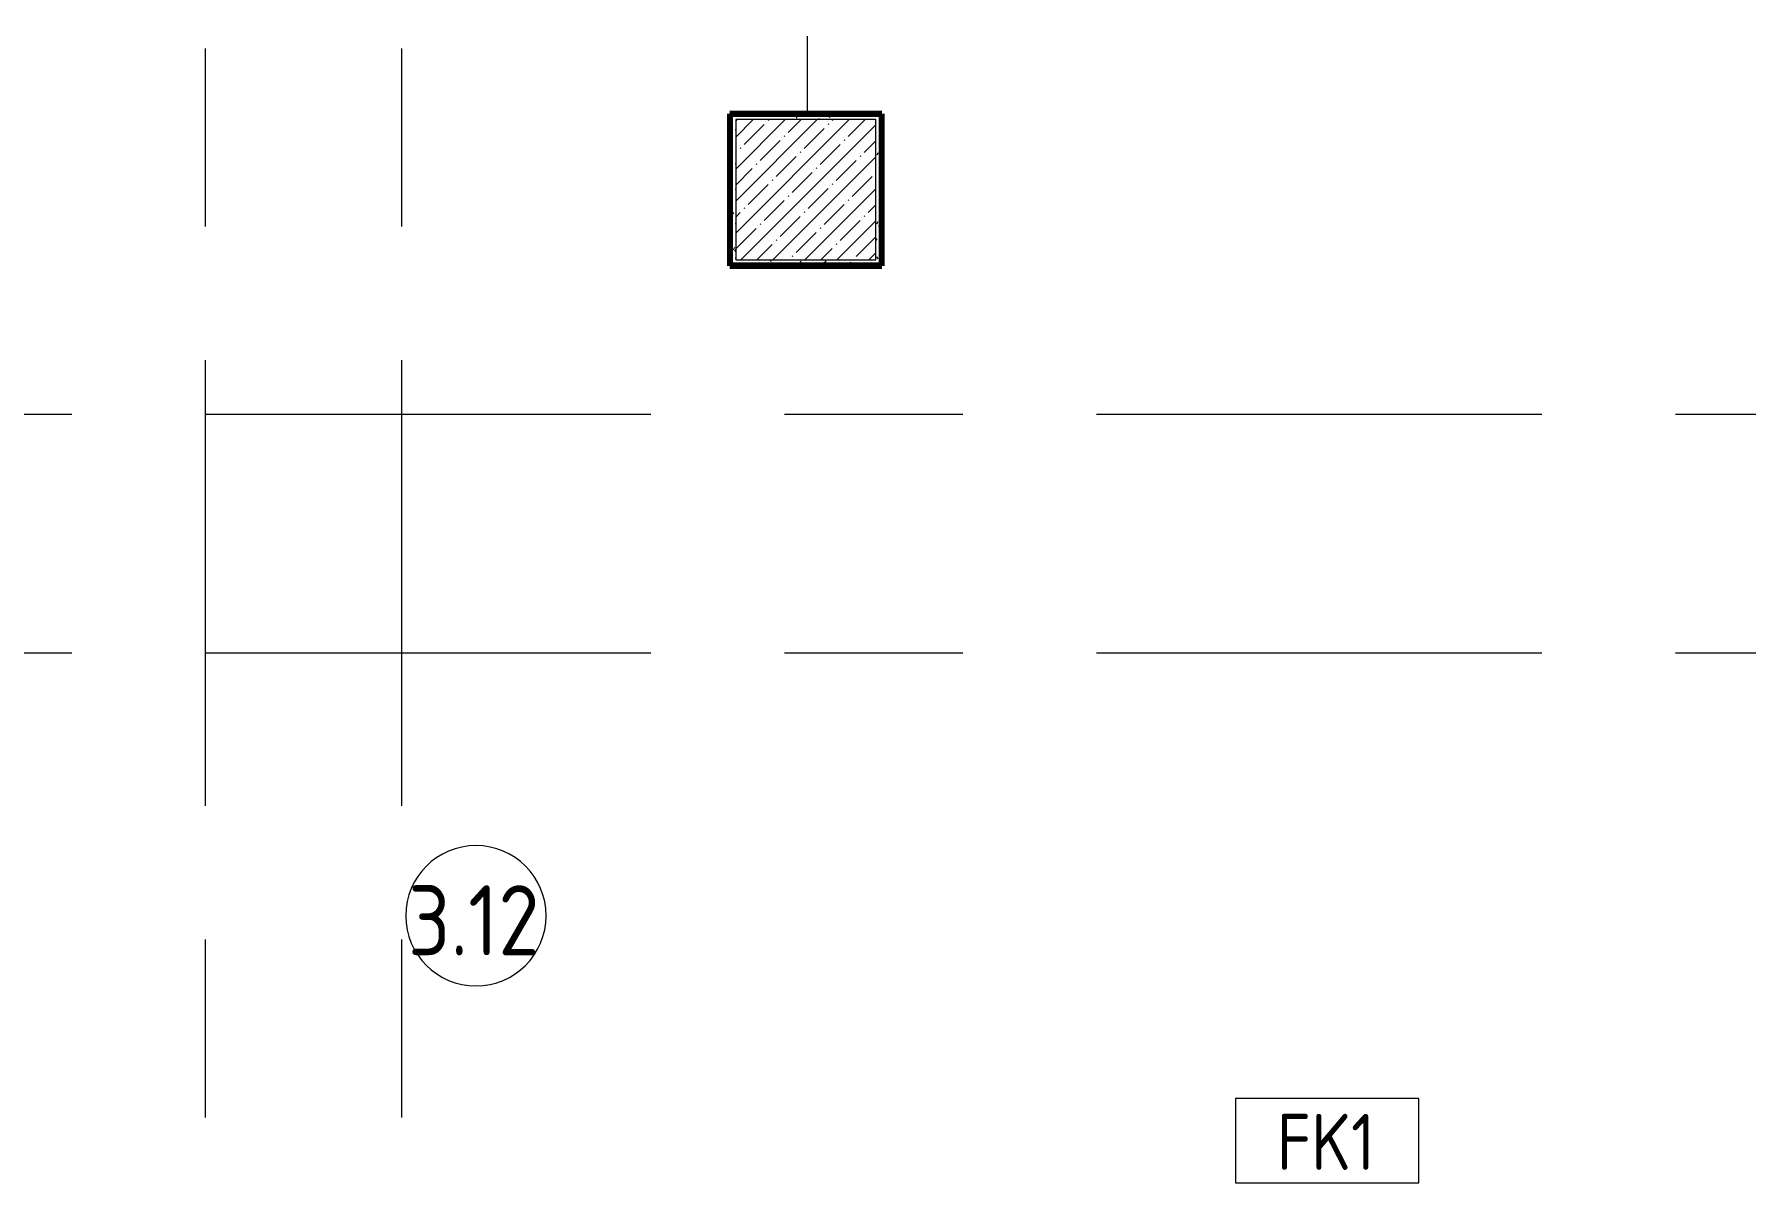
# Model space of a CAD drawing. Header units: millimetres. Extents: x 35524 to 235479, y -8553 to 29000.
# Drawn here: x 74250 to 80350, y 19404 to 23504 of the extents above; entities that cross this region are included whole.
import ezdxf

# ---------------------------------------------------------------- set-up
doc = ezdxf.new("R2010")
doc.units = ezdxf.units.MM
doc.linetypes.add('Осевая', pattern=[3175, 635, -476.25, 1587.5, -476.25])
for name, color, linetype, lineweight in [('A-AREA-IDEN', 7, 'Continuous', 9), ('A-WALL-IDEN', 7, 'Continuous', 9), ('I-WALL', 7, 'Continuous', 9), ('S-COLS', 7, 'Continuous', 9), ('Оси-2', 7, 'Осевая', 9)]:
    doc.layers.add(name, color=color, linetype=linetype, lineweight=lineweight)
doc.layers.add('I-WALL-4', color=7, linetype='Continuous', lineweight=9, true_color=0xc0c0c0)
doc.layers.add('I-WALL-8', color=7, linetype='Continuous', lineweight=80, true_color=0xff80c0)
doc.styles.add('GOST Common_1', font='GOST_Common.ttf', dxfattribs={"width": 0.9, "height": 250})
doc.styles.add('GOST Common_2', font='GOST_Common.ttf', dxfattribs={"width": 0.9, "height": 200})
pattern_1 = [(0, (0, 0), (121.92, 30.48), [10.058, -81.382, 10.058, -81.382, -487.68]), (0, (0, 0), (121.92, 30.48), [-182.88, 10.058, -172.822, 10.058, -81.382, -213.36]), (0, (0, 0), (121.92, 30.48), [-457.2, 10.058, -50.902, 10.058, -142.342]), (120, (45.72, 15.24), (-87.356454, 90.345817), [10.058, -81.382, 10.058, -81.382, -487.68]), (120, (45.72, 15.24), (-87.356454, 90.345817), [-182.88, 10.058, -172.822, 10.058, -81.382, -213.36]), (120, (45.72, 15.24), (-87.356454, 90.345817), [-457.2, 10.058, -50.902, 10.058, -142.342]), (240, (60.96, 76.2), (-34.563546, -120.825817), [10.058, -81.382, 10.058, -81.382, -487.68]), (240, (60.96, 76.2), (-34.563546, -120.825817), [-182.88, 10.058, -172.822, 10.058, -81.382, -213.36]), (240, (60.96, 76.2), (-34.563546, -120.825817), [-457.2, 10.058, -50.902, 10.058, -142.342])]

# ---------------------------------------------------------------- blocks, each defined once
blk = doc.blocks.new('BSC_Колонна _Прямоугольная - 500х500-V25-План отделки стен 3 этажа в осях 12-23')
at = {"layer": 'S-COLS'}
h = blk.add_hatch(dxfattribs=at)
h.set_pattern_fill('FP_30', color=256, style=0, pattern_type=2)
h.set_pattern_definition([(45, (-77000, -22950), (-57.02463, 57.02463), []), (45, (-76942.975, -22950), (-57.02463, 57.02463), [100.806, -20.161, 3.353, -16.808])])
h.paths.add_polyline_path([(-250, -250), (250, -250), (250, 250), (-250, 250)])
for p, q in [((250, 250), (-250, 250)), ((-250, 250), (-250, -250)), ((250, -250), (250, 250)), ((-250, -250), (250, -250))]:
    blk.add_line(p, q, dxfattribs=at)
blk = doc.blocks.new('Марка_Помещения - Номер-25198446-План отделки стен 3 этажа в осях 12-23')
at = {"layer": 'A-AREA-IDEN'}
for start, end in [(360, 180), (180, 360)]:
    blk.add_arc((0, 0), 2.5, start, end, dxfattribs=at)
blk = doc.blocks.new('М_стена_0001 - Типоразмер_без рамки-25382661-План отделки стен 3 этажа в осях 12-23')
at = {"layer": 'A-WALL-IDEN'}
for p, q in [((3.258, 1.523), (-3.273, 1.523)), ((-3.273, 1.523), (-3.273, -1.477)), ((3.258, -1.477), (3.258, 1.523)), ((-3.273, -1.477), (3.258, -1.477))]:
    blk.add_line(p, q, dxfattribs=at)

msp = doc.modelspace()

# ---------------------------------------------------------------- hatches: boundary and pattern name
at = {"layer": 'I-WALL'}
h = msp.add_hatch(dxfattribs=at)
h.set_pattern_fill('FP_71', color=256, style=0, pattern_type=2)
h.set_pattern_definition(pattern_1)
h.paths.add_polyline_path([(76750, 23200), (77270, 23200), (77270, 23220), (76730, 23220), (76730, 23200)])
h = msp.add_hatch(dxfattribs=at)
h.set_pattern_fill('FP_71', color=256, style=0, pattern_type=2)
h.set_pattern_definition(pattern_1)
h.paths.add_polyline_path([(76750, 22680), (76750, 23200), (76730, 23200), (76730, 22680)])
h = msp.add_hatch(dxfattribs=at)
h.set_pattern_fill('FP_71', color=256, style=0, pattern_type=2)
h.set_pattern_definition(pattern_1)
h.paths.add_polyline_path([(77250, 22700), (77270, 22700), (77270, 23200), (77250, 23200)])
h = msp.add_hatch(dxfattribs=at)
h.set_pattern_fill('FP_71', color=256, style=0, pattern_type=2)
h.set_pattern_definition(pattern_1)
h.paths.add_polyline_path([(77270, 22680), (77270, 22700), (76750, 22700), (76750, 22680), (77250, 22680)])

# ---------------------------------------------------------------- linework, layer by layer
at = {"layer": 'A-WALL-IDEN'}
msp.add_line((77006.2, 23220.5), (77006.2, 23497.2), dxfattribs=at)
at = {"layer": 'I-WALL-4'}
msp.add_line((76730, 22680), (76730, 22680), dxfattribs=at)
at = {"layer": 'I-WALL-8'}
for p, q in [((77271, 23221), (76729, 23221)), ((76729, 23221), (76729, 22679)), ((76730, 23220), (77270, 23220)), ((76730, 22680), (76730, 23220)), ((77270, 23220), (77270, 22680)), ((77271, 22679), (77271, 23221)), ((76729, 22679), (77271, 22679)), ((77270, 22680), (76730, 22680))]:
    msp.add_line(p, q, dxfattribs=at)
at = {"layer": 'Оси-2'}
for p, q in [((75560, 593.7), (75560, 25078.1)), ((74860, 593.7), (74860, 24898.1)), ((38824.4, 22150), (82060, 22150)), ((38824.4, 21300), (82060, 21300))]:
    msp.add_line(p, q, dxfattribs=at)

# ---------------------------------------------------------------- block references
at = {"layer": 'A-AREA-IDEN', "xscale": 99.99999999999993, "yscale": 99.99999999999993, "zscale": 99.99999999999993}
msp.add_blockref('Марка_Помещения - Номер-25198446-План отделки стен 3 этажа в осях 12-23', (75824.3, 20362.9), dxfattribs=at)
at = {"layer": 'A-WALL-IDEN', "xscale": 99.99999999999993, "yscale": 99.99999999999993, "zscale": 99.99999999999993}
msp.add_blockref('М_стена_0001 - Типоразмер_без рамки-25382661-План отделки стен 3 этажа в осях 12-23', (78858.5, 19558.8), dxfattribs=at)
at = {"layer": 'S-COLS'}
msp.add_blockref('BSC_Колонна _Прямоугольная - 500х500-V25-План отделки стен 3 этажа в осях 12-23', (77000, 22950), dxfattribs=at)

# ---------------------------------------------------------------- texts
at = {"layer": 'A-AREA-IDEN', "insert": (75582.4, 20471.5), "char_height": 250, "width": 606.076, "attachment_point": 1, "style": 'GOST Common_1'}
msp.add_mtext('3.12', dxfattribs=at)
at = {"layer": 'A-WALL-IDEN', "insert": (78678.2, 19656.8), "char_height": 200, "width": 447.342, "attachment_point": 1, "style": 'GOST Common_2'}
msp.add_mtext('FK1', dxfattribs=at)

doc.saveas('drawing.dxf')
